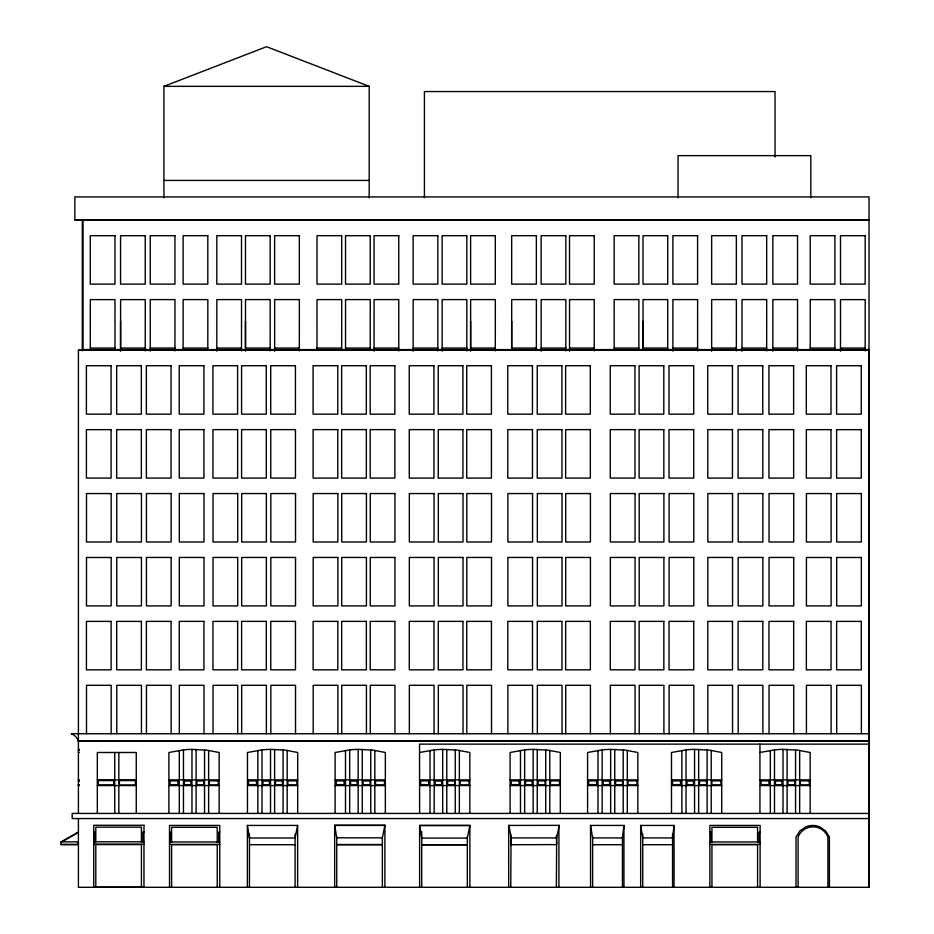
<?xml version="1.0" encoding="UTF-8"?>
<svg xmlns="http://www.w3.org/2000/svg" width="934" height="934" viewBox="0 0 934 934"><rect width="100%" height="100%" fill="white"/><g stroke="black" fill="none" stroke-linecap="round" stroke-linejoin="round"><path stroke-width="1.4" d="M78.409 818.558L78.409 887.3L868.947 887.3L869.029 350.25L78.409 350.25L78.409 813.432M623.935 825.434L622.441 837.915L592.623 837.915L590.545 825.434L623.935 825.434L623.935 887.3M674.044 825.434L672.55 837.915L642.732 837.915L640.654 825.434L674.044 825.434L674.044 887.3M510.758 887.3L511.038 837.915L508.96 825.341M297.631 825.434L295.086 838.008L249.46 838.008L247.382 825.434L297.631 825.434L297.631 887.3M556.384 887.3L556.664 837.915L559.209 825.341L508.68 825.434L508.68 887.3M78.409 844.71L61.06 844.745L61.049 841.873L78.316 832.077M61.06 842.316L78.409 832.474M163.94 197.751L163.94 86.348L266.564 46.7L369.187 86.348L369.187 197.751M419.623 752.489L434.182 749.92A76.74 76.74 0 0 1 442.693 749.383L457.391 750.13L469.86 752.489L469.86 813.432M759.937 752.489L774.496 749.92A76.74 76.74 0 0 1 783.007 749.383L797.706 750.13L810.175 752.489L810.175 813.432M219.14 813.432L219.14 752.489L206.683 750.13L191.972 749.383A76.74 76.74 0 0 0 183.461 749.92L168.902 752.489L168.902 813.432M297.689 813.432L297.689 752.489L285.232 750.13L270.521 749.383A76.74 76.74 0 0 0 262.01 749.92L247.452 752.489L247.452 813.432M385.345 813.432L385.345 752.489L372.888 750.13L358.177 749.383A76.74 76.74 0 0 0 349.678 749.92L335.108 752.489L335.108 813.432M560.33 813.432L560.33 752.489L547.873 750.13L533.162 749.383A76.74 76.74 0 0 0 524.651 749.92L510.092 752.489L510.092 813.432M637.829 813.432L637.829 752.489L625.36 750.13L610.649 749.383A76.74 76.74 0 0 0 602.15 749.92L587.579 752.489L587.579 813.432M721.725 813.432L721.725 752.489L709.256 750.13L694.557 749.383A76.74 76.74 0 0 0 686.046 749.92L671.488 752.489L671.488 813.432M78.409 350.25L84.212 350.238M163.94 86.348L369.187 86.348M163.94 180.425L369.187 180.425M74.848 219.98L869.029 220.214L74.848 219.98L74.848 196.911L869.029 196.911L868.947 887.3M90.318 348.043L114.964 348.043M145.237 348.043L120.591 348.043L120.591 299.616L145.26 299.616L145.237 350.939M150.269 348.043L174.95 348.043M183.146 348.043L207.815 348.043M216.84 348.043L241.509 348.043M270.171 348.043L245.502 348.043L245.502 299.592L270.195 299.592L270.171 350.939M274.654 348.043L299.335 348.043M317.011 348.043L341.692 348.043M345.557 348.043L370.226 348.043M374.09 348.043L398.76 348.043M413.167 348.043L437.848 348.043M442.156 348.043L466.825 348.043M495.312 348.043L470.631 348.043L470.631 299.592L495.335 299.592L495.312 350.939M536.361 348.043L511.692 348.043L511.692 299.592L536.385 299.592L536.361 350.238M541.16 348.043L565.829 348.043M569.542 348.043L594.222 348.043M614.175 348.043L638.856 348.043M667.705 348.043L643.036 348.043L643.036 299.592L667.728 299.592L667.705 350.238M672.912 348.043L697.593 348.043M711.673 348.043L736.354 348.043M742.005 348.043L766.674 348.043M772.862 348.043L797.531 348.043M810.245 348.043L834.891 348.043M840.518 348.043L865.164 348.043M82.402 349.596L869.029 349.596M869.134 733.739L71.229 733.739A11.885 11.885 0 0 1 78.409 741.257L868.97 741.257M78.409 741.024L869.005 741.024M868.97 744.129L419.529 744.129L419.623 813.432M78.409 749.383L79.262 749.383M78.409 749.909L79.262 749.909M78.409 750.422L79.262 750.434M78.409 752.489L79.262 752.489M78.409 779.867L79.262 779.867M97.323 779.867L136.259 779.867M168.902 779.867L219.14 779.867M247.452 779.867L297.689 779.867M335.108 779.867L385.345 779.867M419.623 779.867L469.86 779.867M510.092 779.867L560.33 779.867M587.579 779.867L637.829 779.867M671.488 779.867L721.725 779.867M759.937 779.867L810.175 779.867M78.409 780.579L79.262 780.579M78.409 784.63L79.262 784.7M78.409 784.864L79.262 784.945L78.409 785.027M78.409 785.564L79.262 785.564M97.323 785.564L136.259 785.564M168.902 785.564L219.14 785.564M247.452 785.564L297.689 785.564M335.108 785.564L385.345 785.564M419.623 785.564L469.86 785.564M510.092 785.564L560.33 785.564M587.579 785.564L637.829 785.564M671.488 785.564L721.725 785.564M759.937 785.564L810.175 785.564M868.947 813.432L72.175 813.432L72.175 818.558L868.947 818.558M143.953 831.984L142.925 831.984L142.925 841.791M169.509 832.124L170.537 832.124L170.537 841.931M219.747 832.124L218.731 832.124L218.731 841.931M709.852 832.124L710.867 832.124L710.867 841.931M760.089 832.124L759.062 832.124L759.062 841.931M511.038 837.915L556.664 837.915M93.704 841.791L143.953 841.791M61.049 841.873L78.316 841.873L78.316 844.313M169.509 841.931L219.747 841.931M709.852 841.931L760.089 841.931M61.049 844.313L78.316 844.359M143.953 844.219L93.704 844.219L93.704 831.984L94.731 831.984L94.731 841.791M169.509 844.359L219.747 844.359M709.852 844.359L760.089 844.359M336.742 844.534L382.368 844.534M249.46 844.71L295.086 844.71M336.742 844.71L382.368 844.71M421.701 844.71L467.327 844.71M510.758 844.71L556.664 844.616L556.384 835.475M592.623 844.71L622.441 844.71M642.732 844.71L672.55 844.71M421.701 844.791L467.327 844.791M511.026 844.71L510.758 834.12M865.164 350.939L865.188 299.616L840.518 299.616L840.495 351.231M861.37 733.739L861.37 685.311L836.701 685.311L836.701 733.739M834.891 350.238L834.914 299.616L810.245 299.616L810.222 350.238M831.097 733.739L831.097 685.311L806.427 685.311L806.427 733.739M829.404 887.3L829.404 837.062L825.621 830.98L819.737 826.882A17.804 17.804 0 0 0 805.692 826.882L799.808 830.98L796.013 837.062L796.013 887.3M827.909 887.3L827.909 837.062A15.971 15.971 0 0 0 798.091 837.062L798.091 887.3M810.829 197.704L810.829 155.639L678.049 155.639L678.049 197.704M799.667 750.422L799.667 813.432M797.531 350.939L797.554 299.592L772.862 299.592L772.838 351.219M795.558 749.909L795.558 813.432M793.737 733.739L793.737 685.287L769.044 685.287L769.044 733.739M787.105 749.383L787.105 813.432M783.007 749.383L783.007 813.432M775.033 156.97L775.033 91.555L424.421 91.555L424.421 197.669M774.496 749.92L774.496 813.432M770.328 750.434L770.328 813.432M766.674 350.939L766.697 299.592L742.005 299.592L741.981 351.219M762.88 733.739L762.88 685.287L738.187 685.287L738.187 733.739M760.113 887.3L760.113 825.434L709.875 825.434L709.875 887.3M759.937 744.129L759.937 813.432M757.579 842.281L757.579 827.314L711.941 827.314L711.941 842.281M757.579 887.3L757.579 844.71L711.941 844.71L711.941 887.3M736.354 350.939L736.366 299.592L711.673 299.592L711.65 351.219M732.548 733.739L732.548 685.287L707.855 685.287L707.855 733.739M711.218 750.422L711.218 813.432M707.108 749.909L707.108 813.432M698.655 749.383L698.655 813.432M697.593 350.939L697.616 299.592L672.912 299.592L672.9 351.219M694.557 749.383L694.557 813.432M693.799 733.739L693.799 685.287L669.094 685.287L669.094 733.739M686.046 749.92L686.046 813.432M681.878 750.434L681.878 813.432M672.55 834.12L672.55 887.3M663.911 733.739L663.911 685.287L639.218 685.287L639.218 733.739M643.012 321.296L643.012 350.238M642.732 834.12L642.732 887.3M640.654 825.434L640.654 887.3M638.856 350.238L638.879 299.592L614.175 299.592L614.163 350.238M635.05 733.739L635.05 685.287L610.357 685.287L610.357 733.739M627.309 750.422L627.309 813.432M623.211 749.909L623.211 813.432M622.441 836.841L622.441 887.3M614.759 749.383L614.759 813.432M610.649 749.383L610.649 813.432M602.15 749.92L602.15 813.432M597.982 750.434L597.982 813.432M594.222 350.939L594.234 299.592L569.542 299.592L569.518 351.219M592.623 836.841L592.623 887.3M590.545 825.434L590.545 887.3M590.416 733.739L590.416 685.287L565.724 685.287L565.724 733.739M565.829 350.939L565.852 299.592L541.16 299.592L541.136 351.219M562.034 733.739L562.034 685.287L537.342 685.287L537.342 733.739M558.917 825.341L558.917 887.3M549.822 750.422L549.822 813.432M545.725 749.909L545.725 813.432M537.26 749.383L537.26 813.432M533.162 749.383L533.162 813.432M532.567 733.739L532.567 685.287L507.874 685.287L507.874 733.739M524.651 749.92L524.651 813.432M520.483 750.434L520.483 813.432M511.669 321.296L511.669 350.238M491.517 733.739L491.517 685.287L466.813 685.287L466.813 733.739M470.619 321.296L470.619 351.219M469.872 887.3L469.872 825.434L419.623 825.434L419.623 887.3M467.327 836.841L467.327 887.3M466.825 350.939L466.848 299.592L442.156 299.592L442.132 351.219M463.031 733.739L463.031 685.287L438.326 685.287L438.326 733.739M459.353 750.422L459.353 813.432M455.243 749.909L455.243 813.432M446.791 749.383L446.791 813.432M442.693 749.383L442.693 813.432M437.848 350.939L437.859 299.592L413.167 299.592L413.143 351.219M434.182 749.92L434.182 813.432M434.041 733.739L434.041 685.287L409.349 685.287L409.349 733.739M430.014 750.434L430.014 813.432M421.701 831.4L421.701 887.3M398.76 350.939L398.783 299.592L374.09 299.592L374.067 351.219M394.965 733.739L394.965 685.287L370.273 685.287L370.273 733.739M384.901 887.3L384.901 825.434L334.664 825.434L334.664 887.3M382.368 836.841L382.368 887.3M374.838 750.422L374.838 813.432M370.74 749.909L370.74 813.432M370.226 350.238L370.249 299.592L345.557 299.592L345.533 350.238M366.432 733.739L366.432 685.287L341.739 685.287L341.739 733.739M362.275 749.383L362.275 813.432M358.177 749.383L358.177 813.432M349.678 749.92L349.678 813.432M345.498 750.434L345.498 813.432M341.692 350.238L341.704 299.592L317.011 299.592L316.988 350.238M337.886 733.739L337.886 685.287L313.194 685.287L313.194 733.739M336.742 836.841L336.742 887.3M299.335 350.939L299.359 299.592L274.654 299.592L274.631 351.219M295.529 733.739L295.529 685.287L270.837 685.287L270.837 733.739M295.086 834.12L295.086 887.3M287.182 750.422L287.182 813.432M283.084 749.909L283.084 813.432M274.619 749.383L274.619 813.432M270.521 749.383L270.521 813.432M266.377 733.739L266.377 685.287L241.672 685.287L241.672 733.739M262.01 749.92L262.01 813.432M257.842 750.434L257.842 813.432M249.46 834.12L249.46 887.3M247.382 825.434L247.382 887.3M245.479 321.296L245.479 351.219M241.509 350.939L241.532 299.592L216.84 299.592L216.816 351.219M237.715 733.739L237.715 685.287L213.022 685.287L213.022 733.739M219.77 887.3L219.77 825.434L169.533 825.434L169.533 887.3M217.237 842.281L217.237 827.314L171.611 827.314L171.611 842.281M217.237 887.3L217.237 844.71L171.611 844.71L171.611 887.3M208.632 750.422L208.632 813.432M207.815 350.238L207.838 299.592L183.146 299.592L183.122 350.238M204.534 749.909L204.534 813.432M204.021 733.739L204.021 685.287L179.328 685.287L179.328 733.739M196.07 749.383L196.07 813.432M191.972 749.383L191.972 813.432M183.461 749.92L183.461 813.432M179.293 750.434L179.293 813.432M174.95 350.939L174.973 299.592L150.269 299.592L150.246 351.219M171.144 733.739L171.144 685.287L146.451 685.287L146.451 733.739M141.443 733.739L141.443 685.311L116.773 685.311L116.773 733.739M141.431 842.141L141.431 827.174L95.805 827.174L95.805 842.141M141.431 887.16L141.431 844.569L95.805 844.569L95.805 887.16M136.259 813.432L136.259 752.489L97.323 752.489L97.323 813.432M120.568 321.308L120.568 351.231M118.84 752.489L118.84 813.432M114.964 350.238L114.987 299.616L90.318 299.616L90.294 350.238M114.742 752.489L114.742 813.432M111.169 733.739L111.169 685.311L86.5 685.311L86.5 733.739M83.056 219.98L83.056 350.238M82.309 220.214L82.309 350.857M384.901 825.259L382.368 837.833L336.742 837.833L334.664 825.259L384.901 825.259M469.872 825.516L467.327 838.09L421.701 838.09L419.623 825.516L469.872 825.516M114.964 235.695L90.294 235.695L90.294 284.123L114.964 284.123L114.964 235.695M145.237 235.695L120.568 235.695L120.568 284.123L145.237 284.123L145.237 235.695M174.95 235.683L150.246 235.683L150.246 284.123L174.95 284.123L174.95 235.683M207.815 235.683L183.122 235.683L183.122 284.123L207.815 284.123L207.815 235.683M241.509 235.683L216.816 235.683L216.816 284.123L241.509 284.123L241.509 235.683M270.171 235.683L245.479 235.683L245.479 284.123L270.171 284.123L270.171 235.683M299.335 235.683L274.631 235.683L274.631 284.123L299.335 284.123L299.335 235.683M341.692 235.683L316.988 235.683L316.988 284.123L341.692 284.123L341.692 235.683M370.226 235.683L345.533 235.683L345.533 284.123L370.226 284.123L370.226 235.683M398.76 235.683L374.067 235.683L374.067 284.123L398.76 284.123L398.76 235.683M437.848 235.683L413.143 235.683L413.143 284.123L437.848 284.123L437.848 235.683M466.825 235.683L442.132 235.683L442.132 284.123L466.825 284.123L466.825 235.683M495.312 235.683L470.619 235.683L470.619 284.123L495.312 284.123L495.312 235.683M536.361 235.683L511.669 235.683L511.669 284.123L536.361 284.123L536.361 235.683M565.829 235.683L541.136 235.683L541.136 284.123L565.829 284.123L565.829 235.683M594.222 235.683L569.518 235.683L569.518 284.123L594.222 284.123L594.222 235.683M638.856 235.683L614.163 235.683L614.163 284.123L638.856 284.123L638.856 235.683M667.705 235.683L643.012 235.683L643.012 284.123L667.705 284.123L667.705 235.683M697.593 235.683L672.9 235.683L672.9 284.123L697.593 284.123L697.593 235.683M736.354 235.683L711.65 235.683L711.65 284.123L736.354 284.123L736.354 235.683M766.674 235.683L741.981 235.683L741.981 284.123L766.674 284.123L766.674 235.683M797.531 235.683L772.838 235.683L772.838 284.123L797.531 284.123L797.531 235.683M834.891 235.695L810.222 235.695L810.222 284.123L834.891 284.123L834.891 235.695M865.164 235.695L840.495 235.695L840.495 284.123L865.164 284.123L865.164 235.695M111.064 365.731L86.395 365.731L86.395 414.159L111.064 414.159L111.064 365.731M141.338 365.731L116.668 365.731L116.668 414.159L141.338 414.159L141.338 365.731M171.05 365.719L146.346 365.719L146.346 414.159L171.05 414.159L171.05 365.719M203.916 365.719L179.223 365.719L179.223 414.159L203.916 414.159L203.916 365.719M237.61 365.719L212.917 365.719L212.917 414.159L237.61 414.159L237.61 365.719M266.272 365.719L241.579 365.719L241.579 414.159L266.272 414.159L266.272 365.719M295.436 365.719L270.732 365.719L270.732 414.159L295.436 414.159L295.436 365.719M337.781 365.719L313.088 365.719L313.088 414.159L337.781 414.159L337.781 365.719M366.326 365.719L341.634 365.719L341.634 414.159L366.326 414.159L366.326 365.719M394.86 365.719L370.168 365.719L370.168 414.159L394.86 414.159L394.86 365.719M433.936 365.719L409.244 365.719L409.244 414.159L433.936 414.159L433.936 365.719M462.925 365.719L438.233 365.719L438.233 414.159L462.925 414.159L462.925 365.719M491.412 365.719L466.708 365.719L466.708 414.159L491.412 414.159L491.412 365.719M532.462 365.719L507.769 365.719L507.769 414.159L532.462 414.159L532.462 365.719M561.929 365.719L537.237 365.719L537.237 414.159L561.929 414.159L561.929 365.719M590.311 365.719L565.619 365.719L565.619 414.159L590.311 414.159L590.311 365.719M634.957 365.719L610.252 365.719L610.252 414.159L634.957 414.159L634.957 365.719M663.805 365.719L639.113 365.719L639.113 414.159L663.805 414.159L663.805 365.719M693.693 365.719L668.989 365.719L668.989 414.159L693.693 414.159L693.693 365.719M732.443 365.719L707.75 365.719L707.75 414.159L732.443 414.159L732.443 365.719M762.774 365.719L738.082 365.719L738.082 414.159L762.774 414.159L762.774 365.719M793.631 365.719L768.939 365.719L768.939 414.159L793.631 414.159L793.631 365.719M830.991 365.731L806.322 365.731L806.322 414.159L830.991 414.159L830.991 365.731M861.265 365.731L836.595 365.731L836.595 414.159L861.265 414.159L861.265 365.731M111.076 429.652L86.407 429.652L86.407 478.08L111.076 478.08L111.076 429.652M141.349 429.652L116.68 429.652L116.68 478.08L141.349 478.08L141.349 429.652M171.062 429.628L146.369 429.628L146.369 478.08L171.062 478.08L171.062 429.628M203.939 429.628L179.246 429.628L179.246 478.08L203.939 478.08L203.939 429.628M237.633 429.628L212.929 429.628L212.929 478.08L237.633 478.08L237.633 429.628M266.295 429.628L241.591 429.628L241.591 478.08L266.295 478.08L266.295 429.628M295.448 429.628L270.755 429.628L270.755 478.08L295.448 478.08L295.448 429.628M337.804 429.628L313.112 429.628L313.112 478.08L337.804 478.08L337.804 429.628M366.35 429.628L341.646 429.628L341.646 478.08L366.35 478.08L366.35 429.628M394.884 429.628L370.179 429.628L370.179 478.08L394.884 478.08L394.884 429.628M433.96 429.628L409.267 429.628L409.267 478.08L433.96 478.08L433.96 429.628M462.949 429.628L438.244 429.628L438.244 478.08L462.949 478.08L462.949 429.628M491.424 429.628L466.731 429.628L466.731 478.08L491.424 478.08L491.424 429.628M532.485 429.628L507.781 429.628L507.781 478.08L532.485 478.08L532.485 429.628M561.953 429.628L537.248 429.628L537.248 478.08L561.953 478.08L561.953 429.628M590.335 429.628L565.642 429.628L565.642 478.08L590.335 478.08L590.335 429.628M634.968 429.628L610.276 429.628L610.276 478.08L634.968 478.08L634.968 429.628M663.829 429.628L639.125 429.628L639.125 478.08L663.829 478.08L663.829 429.628M693.705 429.628L669.013 429.628L669.013 478.08L693.705 478.08L693.705 429.628M732.466 429.628L707.774 429.628L707.774 478.08L732.466 478.08L732.466 429.628M762.798 429.628L738.094 429.628L738.094 478.08L762.798 478.08L762.798 429.628M793.655 429.628L768.951 429.628L768.951 478.08L793.655 478.08L793.655 429.628M831.003 429.652L806.346 429.652L806.346 478.08L831.003 478.08L831.003 429.652M861.276 429.652L836.619 429.652L836.619 478.08L861.276 478.08L861.276 429.652M111.158 493.561L86.488 493.561L86.488 542L111.158 542L111.158 493.561M141.431 493.561L116.762 493.561L116.762 542L141.431 542L141.431 493.561M171.144 493.549L146.44 493.549L146.44 542L171.144 542L171.144 493.549M204.009 493.549L179.316 493.549L179.316 542L204.009 542L204.009 493.549M237.703 493.549L213.01 493.549L213.01 542L237.703 542L237.703 493.549M266.365 493.549L241.672 493.549L241.672 542L266.365 542L266.365 493.549M295.529 493.549L270.825 493.549L270.825 542L295.529 542L295.529 493.549M337.874 493.549L313.182 493.549L313.182 542L337.874 542L337.874 493.549M366.42 493.549L341.727 493.549L341.727 542L366.42 542L366.42 493.549M394.954 493.549L370.261 493.549L370.261 542L394.954 542L394.954 493.549M434.03 493.549L409.337 493.549L409.337 542L434.03 542L434.03 493.549M463.019 493.549L438.326 493.549L438.326 542L463.019 542L463.019 493.549M491.506 493.549L466.802 493.549L466.802 542L491.506 542L491.506 493.549M532.555 493.549L507.863 493.549L507.863 542L532.555 542L532.555 493.549M562.023 493.549L537.33 493.549L537.33 542L562.023 542L562.023 493.549M590.405 493.549L565.712 493.549L565.712 542L590.405 542L590.405 493.549M635.05 493.549L610.346 493.549L610.346 542L635.05 542L635.05 493.549M663.899 493.549L639.206 493.549L639.206 542L663.899 542L663.899 493.549M693.787 493.549L669.083 493.549L669.083 542L693.787 542L693.787 493.549M732.536 493.549L707.844 493.549L707.844 542L732.536 542L732.536 493.549M762.868 493.549L738.175 493.549L738.175 542L762.868 542L762.868 493.549M793.725 493.549L769.032 493.549L769.032 542L793.725 542L793.725 493.549M831.085 493.561L806.416 493.561L806.416 542L831.085 542L831.085 493.561M861.358 493.561L836.689 493.561L836.689 542L861.358 542L861.358 493.561M111.158 557.481L86.488 557.481L86.488 605.909L111.158 605.909L111.158 557.481M141.431 557.481L116.762 557.481L116.762 605.909L141.431 605.909L141.431 557.481M171.144 557.458L146.44 557.458L146.44 605.909L171.144 605.909L171.144 557.458M204.009 557.458L179.316 557.458L179.316 605.909L204.009 605.909L204.009 557.458M237.703 557.458L213.01 557.458L213.01 605.909L237.703 605.909L237.703 557.458M266.365 557.458L241.672 557.458L241.672 605.909L266.365 605.909L266.365 557.458M295.529 557.458L270.825 557.458L270.825 605.909L295.529 605.909L295.529 557.458M337.886 557.458L313.182 557.458L313.182 605.909L337.886 605.909L337.886 557.458M366.42 557.458L341.727 557.458L341.727 605.909L366.42 605.909L366.42 557.458M394.954 557.458L370.261 557.458L370.261 605.909L394.954 605.909L394.954 557.458M434.03 557.458L409.337 557.458L409.337 605.909L434.03 605.909L434.03 557.458M463.019 557.458L438.326 557.458L438.326 605.909L463.019 605.909L463.019 557.458M491.506 557.458L466.802 557.458L466.802 605.909L491.506 605.909L491.506 557.458M532.555 557.458L507.863 557.458L507.863 605.909L532.555 605.909L532.555 557.458M562.023 557.458L537.33 557.458L537.33 605.909L562.023 605.909L562.023 557.458M590.416 557.458L565.712 557.458L565.712 605.909L590.416 605.909L590.416 557.458M635.05 557.458L610.346 557.458L610.346 605.909L635.05 605.909L635.05 557.458M663.899 557.458L639.206 557.458L639.206 605.909L663.899 605.909L663.899 557.458M693.787 557.458L669.083 557.458L669.083 605.909L693.787 605.909L693.787 557.458M732.548 557.458L707.844 557.458L707.844 605.909L732.548 605.909L732.548 557.458M762.868 557.458L738.175 557.458L738.175 605.909L762.868 605.909L762.868 557.458M793.725 557.458L769.032 557.458L769.032 605.909L793.725 605.909L793.725 557.458M831.085 557.481L806.416 557.481L806.416 605.909L831.085 605.909L831.085 557.481M861.358 557.481L836.689 557.481L836.689 605.909L861.358 605.909L861.358 557.481M111.099 621.39L86.43 621.39L86.43 669.83L111.099 669.83L111.099 621.39M141.373 621.39L116.703 621.39L116.703 669.83L141.373 669.83L141.373 621.39M171.085 621.379L146.381 621.379L146.381 669.83L171.085 669.83L171.085 621.379M203.951 621.379L179.258 621.379L179.258 669.83L203.951 669.83L203.951 621.379M237.645 621.379L212.952 621.379L212.952 669.83L237.645 669.83L237.645 621.379M266.307 621.379L241.614 621.379L241.614 669.83L266.307 669.83L266.307 621.379M295.471 621.379L270.767 621.379L270.767 669.83L295.471 669.83L295.471 621.379M337.816 621.379L313.123 621.379L313.123 669.83L337.816 669.83L337.816 621.379M366.362 621.379L341.669 621.379L341.669 669.83L366.362 669.83L366.362 621.379M394.895 621.379L370.203 621.379L370.203 669.83L394.895 669.83L394.895 621.379M433.971 621.379L409.279 621.379L409.279 669.83L433.971 669.83L433.971 621.379M462.96 621.379L438.268 621.379L438.268 669.83L462.96 669.83L462.96 621.379M491.447 621.379L466.743 621.379L466.743 669.83L491.447 669.83L491.447 621.379M532.497 621.379L507.804 621.379L507.804 669.83L532.497 669.83L532.497 621.379M561.964 621.379L537.272 621.379L537.272 669.83L561.964 669.83L561.964 621.379M590.358 621.379L565.654 621.379L565.654 669.83L590.358 669.83L590.358 621.379M634.992 621.379L610.287 621.379L610.287 669.83L634.992 669.83L634.992 621.379M663.841 621.379L639.148 621.379L639.148 669.83L663.841 669.83L663.841 621.379M693.729 621.379L669.024 621.379L669.024 669.83L693.729 669.83L693.729 621.379M732.489 621.379L707.785 621.379L707.785 669.83L732.489 669.83L732.489 621.379M762.809 621.379L738.117 621.379L738.117 669.83L762.809 669.83L762.809 621.379M793.666 621.379L768.974 621.379L768.974 669.83L793.666 669.83L793.666 621.379M831.026 621.39L806.357 621.39L806.357 669.83L831.026 669.83L831.026 621.39M861.3 621.39L836.63 621.39L836.63 669.83L861.3 669.83L861.3 621.39M113.691 780.579L98.233 780.579L98.233 784.934L113.691 784.934L113.691 780.579M135.383 780.579L119.4 780.579L119.4 785.027L135.383 785.027L135.383 780.579M79.262 780.871L78.409 780.836L79.262 780.941M177.95 780.871L170.011 780.871L170.011 784.63L177.95 784.63L177.95 780.871M218.311 780.836L209.333 780.836L209.333 784.945L218.311 784.945L218.311 780.836M256.5 780.871L248.561 780.871L248.561 784.63L256.5 784.63L256.5 780.871M296.86 780.836L287.882 780.836L287.882 784.945L296.86 784.945L296.86 780.836M344.156 780.871L336.217 780.871L336.217 784.63L344.156 784.63L344.156 780.871M384.516 780.836L375.55 780.836L375.55 784.945L384.516 784.945L384.516 780.836M428.671 780.871L420.72 780.871L420.72 784.63L428.671 784.63L428.671 780.871M469.031 780.836L460.053 780.836L460.053 784.945L469.031 784.945L469.031 780.836M519.141 780.871L511.202 780.871L511.202 784.63L519.141 784.63L519.141 780.871M559.501 780.836L550.523 780.836L550.523 784.945L559.501 784.945L559.501 780.836M596.639 780.871L588.689 780.871L588.689 784.63L596.639 784.63L596.639 780.871M636.988 780.836L628.022 780.836L628.022 784.945L636.988 784.945L636.988 780.836M680.536 780.871L672.585 780.871L672.585 784.63L680.536 784.63L680.536 780.871M720.896 780.836L711.918 780.836L711.918 784.945L720.896 784.945L720.896 780.836M768.986 780.871L761.035 780.871L761.035 784.63L768.986 784.63L768.986 780.871M809.346 780.836L800.368 780.836L800.368 784.945L809.346 784.945L809.346 780.836M190.91 781.022L184.418 781.022L184.418 784.7L190.91 784.7L190.91 781.022M203.904 780.941L196.899 780.941L196.899 784.864L203.904 784.864L203.904 780.941M269.459 781.022L262.968 781.022L262.968 784.7L269.459 784.7L269.459 781.022M282.453 780.941L275.448 780.941L275.448 784.864L282.453 784.864L282.453 780.941M357.115 781.022L350.624 781.022L350.624 784.7L357.115 784.7L357.115 781.022M370.109 780.941L363.104 780.941L363.104 784.864L370.109 784.864L370.109 780.941M441.63 781.022L435.139 781.022L435.139 784.7L441.63 784.7L441.63 781.022M454.624 780.941L447.619 780.941L447.619 784.864L454.624 784.864L454.624 780.941M532.1 781.022L525.608 781.022L525.608 784.7L532.1 784.7L532.1 781.022M545.094 780.941L538.089 780.941L538.089 784.864L545.094 784.864L545.094 780.941M609.598 781.022L603.095 781.022L603.095 784.7L609.598 784.7L609.598 781.022M622.593 780.941L615.588 780.941L615.588 784.864L622.593 784.864L622.593 780.941M693.495 781.022L687.004 781.022L687.004 784.7L693.495 784.7L693.495 781.022M706.489 780.941L699.484 780.941L699.484 784.864L706.489 784.864L706.489 780.941M781.945 781.022L775.454 781.022L775.454 784.7L781.945 784.7L781.945 781.022M794.939 780.941L787.934 780.941L787.934 784.864L794.939 784.864L794.939 780.941M143.976 825.294L93.727 825.294L93.727 887.16L143.976 887.16L143.976 825.294"/></g></svg>
